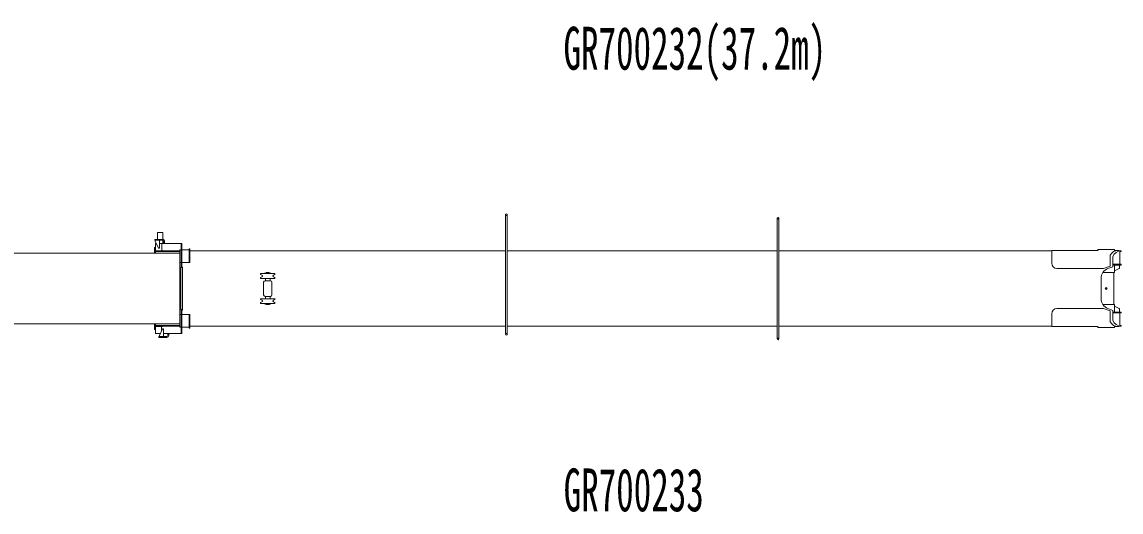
# Model space of a CAD drawing. Units: millimetres, scale not verified. Extents: x -41631 to 43732, y -72036 to 73823.
# Drawn here: x 28435 to 38956, y -17284 to -12590 of the extents above; entities that cross this region are included whole.
import ezdxf
from ezdxf.enums import TextEntityAlignment as Align

# ---------------------------------------------------------------- set-up
doc = ezdxf.new("R2010")
doc.units = ezdxf.units.MM
doc.header["$LTSCALE"] = 100
doc.header["$PDMODE"] = 32
doc.header["$PDSIZE"] = 20
doc.layers.add('0-0_0', color=5, linetype='Continuous', lineweight=18)
doc.styles.add('ＭＳ ゴシック', font='')
doc.styles.get('ＭＳ ゴシック').set_extended_font_data('MS Gothic')

msp = doc.modelspace()

# ---------------------------------------------------------------- linework, layer by layer
at = {"layer": '0-0_0'}
for p, q in [((33064.8, -14435.5), (33064.8, -14443.5)), ((33080.8, -14435.5), (33080.8, -15576.1)), ((35664.8, -14470.5), (35664.8, -14478.5)), ((35680.8, -14470.5), (35680.8, -15626.5)), ((29733.8, -14605), (29733.8, -14672)), ((29733.8, -14605), (29783.8, -14605)), ((29783.8, -14672.1), (29783.8, -14605)), ((29706.8, -14672), (29706.8, -14681)), ((29781.8, -14672), (29706.8, -14672)), ((29706.8, -14681), (29781.8, -14681)), ((29713.8, -14712), (29713.8, -14781)), ((29713.8, -14712), (29717.7, -14712)), ((29717.7, -14712), (29721.5, -14712)), ((29751.8, -14756), (29751.8, -14681)), ((29751.8, -14712), (29769.6, -14712)), ((29773.8, -14712), (29769.6, -14712)), ((29957.8, -14711), (29773.8, -14711)), ((29773.8, -14778), (29773.8, -14711)), ((29783.8, -14711), (29783.8, -14681.2)), ((29791.8, -14711), (29791.8, -14691)), ((29800.8, -14691), (29800.8, -14711)), ((29964.8, -14711), (29957.8, -14711)), ((29957.8, -14941.5), (29957.8, -14711)), ((29964.8, -14943), (29964.8, -14711)), ((23092.8, -14806), (29947.8, -14806)), ((29704.8, -14750.2), (29704.8, -14749)), ((29704.8, -14749), (29713.8, -14749)), ((29704.8, -14769.6), (29704.8, -14750.2)), ((29704.8, -14773.4), (29704.8, -14769.6)), ((29704.8, -14775.2), (29704.8, -14773.4)), ((29704.8, -14775.3), (29704.8, -14775.2)), ((29704.8, -14780.7), (29704.8, -14775.3)), ((29713.8, -14788), (29713.8, -14781)), ((29713.8, -14781), (29780.7, -14781)), ((29713.8, -14788), (29713.8, -14806)), ((29741.8, -14756), (29751.8, -14756)), ((29761.8, -14788), (29762.8, -14788)), ((29762.8, -14788), (29941.3, -14788)), ((29773.8, -14778), (29779.2, -14778)), ((29776.3, -14781), (29778.3, -14779)), ((29778.3, -14778), (29778.3, -14779)), ((29781.2, -14782), (29779.2, -14778)), ((29781.2, -14782), (29947.8, -14782)), ((29941.3, -14788), (29947.8, -14788)), ((29947.8, -14774), (29957.8, -14774)), ((29947.8, -15512), (29947.8, -14774)), ((29964.8, -14774), (30034.8, -14774)), ((30040.8, -14764), (30034.8, -14764)), ((30040.8, -14893), (30040.8, -14764)), ((30040.8, -14781), (32030.3, -14781)), ((32030.3, -14781), (32031.1, -14781)), ((32031.1, -14781), (32032, -14781)), ((32032, -14781), (32032.8, -14781)), ((32034.8, -14781), (32032.8, -14781)), ((32034.8, -14781), (32035.6, -14781)), ((32035.6, -14781), (32036.5, -14781)), ((32036.5, -14781), (32037.3, -14781)), ((32037.3, -14781), (33064.8, -14781)), ((33080.8, -14781), (35664.8, -14781)), ((35680.8, -14781), (38292.8, -14781)), ((38292.8, -14778), (38292.8, -14862.5)), ((38736.3, -14778), (38292.8, -14778)), ((38733.3, -14771.5), (38734.3, -14770.5)), ((38733.3, -14771.5), (38733.3, -14778)), ((38891.3, -14770.5), (38734.3, -14770.5)), ((38852.8, -14862.5), (38852.8, -14822.6)), ((38929.2, -14778), (38889.3, -14778)), ((38892.3, -14771.5), (38891.3, -14770.5)), ((38892.3, -14771.5), (38892.3, -14778)), ((38955.8, -14783), (38933.8, -14783)), ((38945.8, -14789), (38945.8, -14911)), ((38955.8, -14788), (38955.8, -14783)), ((29947.8, -14893), (29957.8, -14893)), ((29957.8, -14936.5), (29964.8, -14936.5)), ((29964.8, -14893), (30034.8, -14893)), ((29964.8, -14937), (29971.8, -14937)), ((29971.8, -14943), (29971.8, -14937)), ((38292.8, -14901), (38292.8, -14862.5)), ((38878.8, -14934), (38830.2, -14951.9)), ((38852.8, -14928), (38852.8, -14862.5)), ((38878.8, -14863), (38878.8, -14835.1)), ((38878.8, -14863), (38878.8, -14934)), ((38878.8, -14911), (38950.9, -14911)), ((38878.8, -14918), (38950.9, -14918)), ((38892.3, -14918), (38892.3, -14989.5)), ((38942.8, -14918), (38942.8, -14941.8)), ((38950.9, -14911), (38955.8, -14911)), ((38950.9, -14918), (38955.8, -14918)), ((38955.8, -14911), (38955.8, -14918)), ((29957.8, -14941.5), (29964.8, -14941.5)), ((29972.8, -15343), (29972.8, -14943)), ((30732.1, -15014), (30720, -15008.1)), ((30732.1, -15032), (30720, -15037.9)), ((30853.8, -15000.5), (30721.8, -15000.5)), ((30768.3, -14997.5), (30757.8, -14997.5)), ((30757.8, -15000.5), (30757.8, -14997.5)), ((30810.3, -14994.5), (30765.3, -14994.5)), ((30765.3, -14997.5), (30765.3, -14994.5)), ((30768.8, -14997), (30767.8, -14998)), ((30767.8, -14998), (30767.8, -15000.5)), ((30773.8, -14989.5), (30772.8, -14990.5)), ((30772.8, -14990.5), (30772.8, -14994.5)), ((30773.8, -14989.5), (30801.8, -14989.5)), ((30801.8, -14989.5), (30802.8, -14990.5)), ((30802.8, -14990.5), (30802.8, -14994.5)), ((30817.8, -14997.5), (30807.3, -14997.5)), ((30807.8, -14998), (30807.8, -15000.5)), ((30810.3, -14997.5), (30810.3, -14994.5)), ((30817.8, -15000.5), (30817.8, -14997.5)), ((30843.4, -15014), (30855.5, -15008.1)), ((30843.4, -15032), (30855.5, -15037.9)), ((38892.3, -14989.5), (38782.1, -14989.5)), ((38885.8, -15296.5), (38885.8, -14989.5)), ((38892.3, -14973.2), (38937.2, -14950.7)), ((30853.8, -15045.5), (30721.8, -15045.5)), ((30747.8, -15203), (30747.8, -15083)), ((30762.8, -15068), (30812.8, -15068)), ((30765.8, -15045.5), (30765.8, -15068)), ((30809.8, -15045.5), (30809.8, -15068)), ((30827.8, -15083), (30827.8, -15203)), ((38764.8, -15045.7), (38764.8, -15240.2)), ((30732.1, -15254), (30720, -15248.1)), ((30853.8, -15240.5), (30721.8, -15240.5)), ((30812.8, -15218), (30762.8, -15218)), ((30765.8, -15218), (30765.8, -15240.5)), ((30809.8, -15218), (30809.8, -15240.5)), ((30843.4, -15254), (30855.5, -15248.1)), ((29956.8, -15343), (29972.8, -15343)), ((29957.8, -15575), (29957.8, -15349.5)), ((29964.8, -15349.5), (29957.8, -15349.5)), ((29964.8, -15349.5), (29964.8, -15343)), ((30732.1, -15272), (30720, -15277.9)), ((30853.8, -15285.5), (30721.8, -15285.5)), ((30757.8, -15285.5), (30757.8, -15288.5)), ((30757.8, -15288.5), (30768.3, -15288.5)), ((30765.3, -15288.5), (30765.3, -15291.5)), ((30765.3, -15291.5), (30810.3, -15291.5)), ((30767.8, -15288), (30767.8, -15285.5)), ((30767.8, -15288), (30768.8, -15289)), ((30768.8, -15289), (30806.8, -15289)), ((30772.8, -15295.5), (30772.8, -15291.5)), ((30772.8, -15295.5), (30773.8, -15296.5)), ((30773.8, -15296.5), (30801.8, -15296.5)), ((30802.8, -15295.5), (30801.8, -15296.5)), ((30802.8, -15295.5), (30802.8, -15291.5)), ((30807.8, -15288), (30806.8, -15289)), ((30807.3, -15288.5), (30817.8, -15288.5)), ((30807.8, -15288), (30807.8, -15285.5)), ((30810.3, -15288.5), (30810.3, -15291.5)), ((30817.8, -15285.5), (30817.8, -15288.5)), ((30843.4, -15272), (30855.5, -15277.9)), ((38788.8, -15335), (38342.8, -15335)), ((38782.1, -15296.5), (38892.3, -15296.5)), ((38852.8, -15358), (38788.8, -15335)), ((38830.2, -15334.1), (38878.8, -15352)), ((38852.8, -15423.5), (38852.8, -15358)), ((38878.8, -15352), (38878.8, -15423)), ((38892.3, -15368), (38892.3, -15296.5)), ((38892.3, -15312.7), (38937.2, -15335.2)), ((38942.8, -15368), (38942.8, -15344.1)), ((29947.8, -15393), (29957.8, -15393)), ((29964.8, -15393), (30040.8, -15393)), ((30034.8, -15393), (30034.8, -15522)), ((30040.8, -15393), (30040.8, -15522)), ((38292.8, -15423.5), (38292.8, -15385)), ((38292.8, -15423.5), (38292.8, -15508)), ((38852.8, -15423.5), (38852.8, -15463.3)), ((38878.8, -15368), (38950.9, -15368)), ((38878.8, -15375), (38950.9, -15375)), ((38878.8, -15450.8), (38878.8, -15423)), ((38945.8, -15375), (38945.8, -15497.3)), ((38950.9, -15368), (38955.8, -15368)), ((38950.9, -15375), (38955.8, -15375)), ((38955.8, -15368), (38955.8, -15375)), ((23092.8, -15480), (29947.8, -15480)), ((29704.8, -15480), (29704.8, -15537)), ((29713.8, -15537), (29704.8, -15537)), ((29713.8, -15480), (29713.8, -15498)), ((29713.8, -15498), (29713.8, -15506)), ((29947.8, -15498), (29713.8, -15498)), ((29713.8, -15505), (29780.7, -15505)), ((29713.8, -15506), (29713.8, -15575)), ((29780.2, -15506), (29713.8, -15506)), ((29769.6, -15508), (29767.3, -15506)), ((29769.6, -15508), (29769.6, -15552.2)), ((29769.6, -15508), (29779.2, -15508)), ((29781.2, -15504), (29779.2, -15508)), ((29780.8, -15528), (29790.8, -15528)), ((29781.2, -15504), (29947.8, -15504)), ((29790.8, -15528), (29790.8, -15603)), ((29947.8, -15512), (29957.8, -15512)), ((29964.8, -15512), (30034.8, -15512)), ((30034.8, -15522), (30040.8, -15522)), ((32030.3, -15505), (30040.8, -15505)), ((32031.1, -15505), (32030.3, -15505)), ((32037.3, -15505), (32036.5, -15505)), ((33064.8, -15505), (32037.3, -15505)), ((33080.8, -15503.2), (33080.8, -15503.2)), ((35664.8, -15505), (33080.8, -15505)), ((38292.8, -15505), (35680.8, -15505)), ((38482.8, -15508), (38292.8, -15508)), ((38736.3, -15508), (38482.8, -15508)), ((38733.3, -15514.5), (38733.3, -15508)), ((38733.3, -15514.5), (38734.3, -15515.5)), ((38734.3, -15515.5), (38891.3, -15515.5)), ((38929.2, -15508), (38889.3, -15508)), ((38892.3, -15514.5), (38891.3, -15515.5)), ((38892.3, -15514.5), (38892.3, -15508)), ((38933.8, -15503), (38955.8, -15503)), ((38955.8, -15503), (38955.8, -15498)), ((29745.8, -15603), (29820.8, -15603)), ((29745.8, -15612), (29745.8, -15603)), ((29745.8, -15612), (29820.8, -15612)), ((29957.8, -15575), (29790.8, -15575)), ((29830.8, -15575), (29830.8, -15593)), ((29839.8, -15593), (29839.8, -15575)), ((33064.8, -15573.5), (33064.8, -15576.1)), ((33064.8, -15573.5), (33080.8, -15573.5)), ((33064.8, -15576.1), (33064.8, -15581.5)), ((33080.8, -15576.1), (33080.8, -15581.5)), ((35664.8, -15618.5), (35664.8, -15626.5)), ((35664.8, -15618.5), (35680.8, -15618.5))]:
    msp.add_line(p, q, dxfattribs=at)
for points in [[(33064.8, -15573.5), (33064.8, -14443.5), (33080.8, -14443.5)], [(35664.8, -15618.5), (35664.8, -14478.5), (35680.8, -14478.5)], [(29711.8, -14681), (29711.8, -14691), (29741.8, -14756)], [(29704.8, -14793), (29704.8, -14782.5), (29704.8, -14780.7)], [(29704.8, -14806), (29704.8, -14798), (29704.8, -14793)], [(29713.8, -14788), (29720.4, -14788), (29761.8, -14788)], [(30040.8, -14893), (30034.8, -14893), (30034.8, -14764)], [(38929.2, -14778), (38933.8, -14778), (38933.8, -14783)], [(38852.8, -14928), (38788.8, -14951), (38342.8, -14951)], [(29956.8, -15343), (29956.8, -14943), (29972.8, -14943)], [(30768.8, -14997), (30806.8, -14997), (30807.8, -14998)], [(29964.8, -15344.5), (29957.8, -15344.5), (29957.8, -15349.5)], [(29957.8, -15575), (29964.8, -15575), (29964.8, -15349.5)], [(29964.8, -15349), (29971.8, -15349), (29971.8, -15343)], [(29750.8, -15603), (29750.8, -15593), (29780.8, -15528)], [(32036.5, -15505), (32035.6, -15505), (32034.8, -15505), (32032.8, -15505), (32032, -15505), (32031.1, -15505)], [(38929.2, -15508), (38933.8, -15508), (38933.8, -15503)], [(29759.1, -15575), (29717.7, -15575), (29713.8, -15575)]]:
    msp.add_lwpolyline(points, dxfattribs=at)
for centre in [(33072.8, -14435.5), (35672.8, -14470.5), (33072.8, -15581.5), (35672.8, -15626.5)]:
    msp.add_circle(centre, 8, dxfattribs=at)
for centre, radius, start, end in [((29781.8, -14691), 19, 0, 90), ((29781.8, -14691), 10, 0, 90), ((38342.8, -14901), 50, 180, 270), ((30721.8, -15004.5), 4, 90, 244.01077), ((30721.8, -15041.5), 4, 115.98923, 270), ((30727.8, -15023), 10, 295.98923, 64.01077), ((30847.8, -15023), 10, 115.98923, 244.01077), ((30853.8, -15004.5), 4, 295.98923, 90), ((30853.8, -15041.5), 4, 270, 64.01077), ((38864.8, -15045.7), 100, 110.22486, 180), ((38932.8, -14941.8), 10, 296.56505, 0), ((30762.8, -15083), 15, 90, 180), ((30812.8, -15083), 15, 0, 90), ((33072.8, -15143.5), 8, 359.93158, 0.06842), ((35672.8, -15143.5), 8, 359.93158, 0.06842), ((30721.8, -15244.5), 4, 90, 244.01077), ((30727.8, -15263), 10, 295.98923, 64.01077), ((30762.8, -15203), 15, 180, 270), ((30812.8, -15203), 15, 270, 0), ((30847.8, -15263), 10, 115.98923, 244.01077), ((30853.8, -15244.5), 4, 295.98923, 90), ((38864.8, -15240.2), 100, 180, 249.77514), ((30721.8, -15281.5), 4, 115.98923, 270), ((30853.8, -15281.5), 4, 270, 64.01077), ((38342.8, -15385), 50, 90, 180), ((38932.8, -15344.1), 10, 0, 63.43495), ((29820.8, -15593), 10, 270, 0), ((29820.8, -15593), 19, 270, 0)]:
    msp.add_arc(centre, radius, start, end, dxfattribs=at)
for centre, major_axis, ratio, start_param, end_param in [((38929.2, -14862.5), (86.6, 0), 0.975311, 1.5708548, 2.6502125), ((38955.8, -14863), (82.1, 0), 0.974027, 1.5708084, 2.7861825), ((38955.8, -14863), (77, 0), 0.974026, 1.5707847, 1.7010338), ((38929.2, -15423.5), (86.6, 0), 0.975311, 3.632975, 4.7123329), ((38955.8, -15423), (82.1, 0), 0.974027, 3.4970028, 4.7123769), ((38955.8, -15423), (77, 0), 0.974026, 4.5821624, 4.7124006)]:
    msp.add_ellipse(centre, major_axis=major_axis, ratio=ratio, start_param=start_param, end_param=end_param, dxfattribs=at)
at = {"layer": '0-0_0', "color": 7}
msp.add_point((38812.8, -15143), dxfattribs=at)

# ---------------------------------------------------------------- texts
at = {"layer": '0-0_0', "color": 7, "style": 'ＭＳ ゴシック', "width": 0.6}
for s, p in [('GR700232(37.2m)', (33619.2, -13170.2)), ('GR700233', (33620.9, -17400.3))]:
    msp.add_text(s, height=410.6, dxfattribs=at).set_placement(p, align=Align.BOTTOM_LEFT)

doc.saveas('drawing.dxf')
